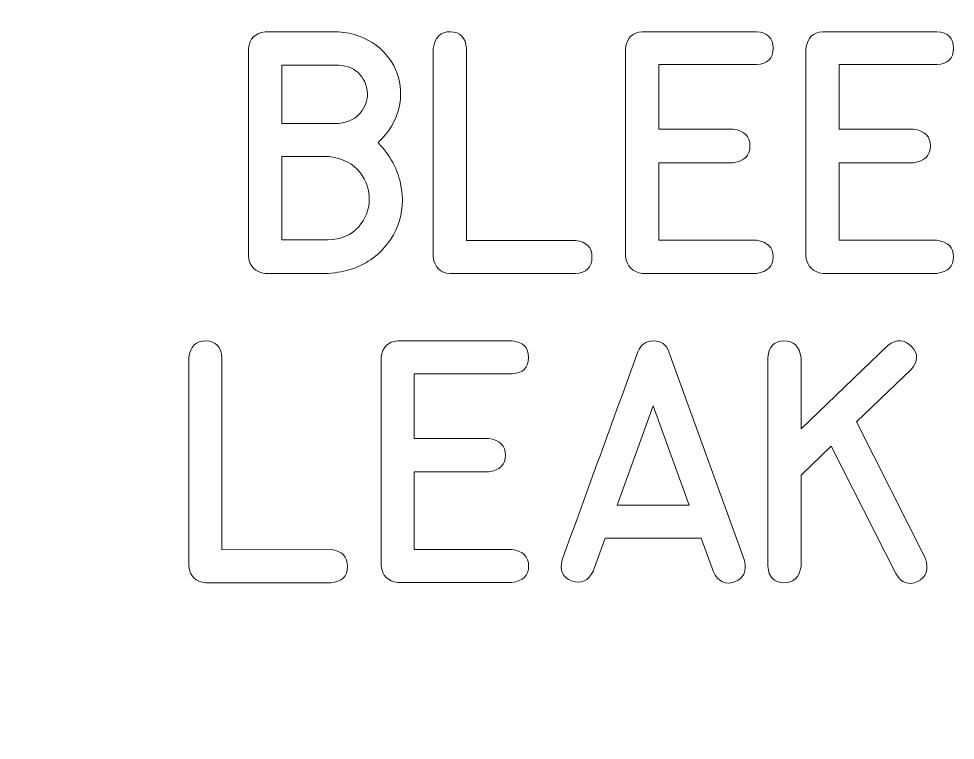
# Model space of a CAD drawing. Header units: millimetres. Extents: x -72 to 72, y -60 to 60.
# Drawn here: x 29.34 to 41.65, y -14.68 to -5.2 of the extents above; entities that cross this region are included whole.
import ezdxf

# ---------------------------------------------------------------- set-up
doc = ezdxf.new("R2010")
doc.units = ezdxf.units.MM
doc.layers.add('CUT', color=7, linetype='Continuous')
doc.layers.add('ENGRAVE', color=1, linetype='Continuous')

msp = doc.modelspace()

# ---------------------------------------------------------------- linework, layer by layer
at = {"layer": 'CUT', "lineweight": 9}
msp.add_open_spline([(70.6599, -60.1342), (70.9361, -60.152), (71.2072, -60.0547), (71.409, -59.8654), (71.409, -59.8654), (71.6108, -59.676), (71.7252, -59.413), (71.725, -59.1363), (71.725, -59.1363), (71.725, -59.1363), (71.725, -45.2787), (71.725, -45.2787), (71.725, -45.2787), (71.7248, -45.0133), (71.6193, -44.7589), (71.4315, -44.5713), (71.4315, -44.5713), (71.2437, -44.3838), (70.9904, -44.2785), (70.725, -44.2787), (70.725, -44.2787), (70.725, -44.2787), (68.2625, -44.2787), (68.2625, -44.2787), (68.2625, -44.2787), (65.9403, -44.2787), (63.7945, -43.0398), (62.6333, -41.0287), (62.6333, -41.0287), (61.4722, -39.0176), (61.4722, -36.5398), (62.6333, -34.5287), (62.6333, -34.5287), (63.7945, -32.5176), (65.9403, -31.2787), (68.2625, -31.2787), (68.2625, -31.2787), (68.2625, -31.2787), (70.725, -31.2787), (70.725, -31.2787), (70.725, -31.2787), (70.9904, -31.2785), (71.2448, -31.173), (71.4324, -30.9852), (71.4324, -30.9852), (71.6199, -30.7974), (71.7252, -30.5441), (71.725, -30.2787), (71.725, -30.2787), (71.725, -30.2787), (71.725, 40.4463), (71.725, 40.4463), (71.725, 40.4463), (71.7248, 40.7117), (71.6193, 40.9661), (71.4315, 41.1537), (71.4315, 41.1537), (71.2437, 41.3412), (70.9904, 41.4465), (70.725, 41.4463), (70.725, 41.4463), (70.725, 41.4463), (68.2625, 41.4463), (68.2625, 41.4463), (68.2625, 41.4463), (65.9403, 41.4463), (63.7945, 42.6852), (62.6333, 44.6963), (62.6333, 44.6963), (61.4722, 46.7074), (61.4722, 49.1852), (62.6333, 51.1963), (62.6333, 51.1963), (63.7945, 53.2074), (65.9403, 54.4463), (68.2625, 54.4463), (68.2625, 54.4463), (68.2625, 54.4463), (70.725, 54.4463), (70.725, 54.4463), (70.725, 54.4463), (70.9904, 54.4465), (71.2448, 54.552), (71.4324, 54.7398), (71.4324, 54.7398), (71.6199, 54.9276), (71.7252, 55.1809), (71.725, 55.4463), (71.725, 55.4463), (71.725, 55.4463), (71.725, 59.2206), (71.725, 59.2206), (71.725, 59.2206), (71.7248, 59.486), (71.6193, 59.7404), (71.4315, 59.928), (71.4315, 59.928), (71.2437, 60.1155), (70.9904, 60.2208), (70.725, 60.2206), (70.725, 60.2206), (70.725, 60.2206), (-70.725, 60.2206), (-70.725, 60.2206), (-70.725, 60.2206), (-70.9904, 60.2204), (-71.2448, 60.1148), (-71.4324, 59.9271), (-71.4324, 59.9271), (-71.6199, 59.7393), (-71.7252, 59.486), (-71.725, 59.2206), (-71.725, 59.2206), (-71.725, 59.2206), (-71.725, 55.4463), (-71.725, 55.4463), (-71.725, 55.4463), (-71.7248, 55.1809), (-71.6192, 54.9265), (-71.4315, 54.7389), (-71.4315, 54.7389), (-71.2437, 54.5514), (-70.9904, 54.4461), (-70.725, 54.4463), (-70.725, 54.4463), (-70.725, 54.4463), (-68.2625, 54.4463), (-68.2625, 54.4463), (-68.2625, 54.4463), (-65.9403, 54.4463), (-63.7944, 53.2074), (-62.6333, 51.1963), (-62.6333, 51.1963), (-61.4722, 49.1852), (-61.4722, 46.7074), (-62.6333, 44.6963), (-62.6333, 44.6963), (-63.7944, 42.6852), (-65.9403, 41.4463), (-68.2625, 41.4463), (-68.2625, 41.4463), (-68.2625, 41.4463), (-70.725, 41.4463), (-70.725, 41.4463), (-70.725, 41.4463), (-70.9904, 41.4461), (-71.2448, 41.3405), (-71.4324, 41.1528), (-71.4324, 41.1528), (-71.6199, 40.965), (-71.7252, 40.7117), (-71.725, 40.4463), (-71.725, 40.4463), (-71.725, 40.4463), (-71.725, -30.2787), (-71.725, -30.2787), (-71.725, -30.2787), (-71.7248, -30.5441), (-71.6192, -30.7985), (-71.4315, -30.9861), (-71.4315, -30.9861), (-71.2437, -31.1736), (-70.9904, -31.2789), (-70.725, -31.2787), (-70.725, -31.2787), (-70.725, -31.2787), (-68.2625, -31.2787), (-68.2625, -31.2787), (-68.2625, -31.2787), (-65.9403, -31.2787), (-63.7944, -32.5176), (-62.6333, -34.5287), (-62.6333, -34.5287), (-61.4722, -36.5398), (-61.4722, -39.0176), (-62.6333, -41.0287), (-62.6333, -41.0287), (-63.7944, -43.0398), (-65.9403, -44.2787), (-68.2625, -44.2787), (-68.2625, -44.2787), (-68.2625, -44.2787), (-70.725, -44.2787), (-70.725, -44.2787), (-70.725, -44.2787), (-70.9904, -44.2789), (-71.2448, -44.3845), (-71.4324, -44.5722), (-71.4324, -44.5722), (-71.6199, -44.76), (-71.7252, -45.0133), (-71.725, -45.2787), (-71.725, -45.2787), (-71.725, -45.2787), (-71.725, -49.9113), (-71.725, -49.9113), (-71.725, -49.9113), (-71.7247, -50.4387), (-71.3163, -50.8752), (-70.7901, -50.9092), (-70.7901, -50.9092), (-70.7901, -50.9092), (70.6599, -60.1342), (70.6599, -60.1342)], degree=3, knots=[0, 0, 0, 0, 0.0192308, 0.0192308, 0.0192308, 0.0192308, 0.0384615, 0.0384615, 0.0384615, 0.0384615, 0.0576923, 0.0576923, 0.0576923, 0.0576923, 0.0769231, 0.0769231, 0.0769231, 0.0769231, 0.0961538, 0.0961538, 0.0961538, 0.0961538, 0.1153846, 0.1153846, 0.1153846, 0.1153846, 0.1346154, 0.1346154, 0.1346154, 0.1346154, 0.1538462, 0.1538462, 0.1538462, 0.1538462, 0.1730769, 0.1730769, 0.1730769, 0.1730769, 0.1923077, 0.1923077, 0.1923077, 0.1923077, 0.2115385, 0.2115385, 0.2115385, 0.2115385, 0.2307692, 0.2307692, 0.2307692, 0.2307692, 0.25, 0.25, 0.25, 0.25, 0.2692308, 0.2692308, 0.2692308, 0.2692308, 0.2884615, 0.2884615, 0.2884615, 0.2884615, 0.3076923, 0.3076923, 0.3076923, 0.3076923, 0.3269231, 0.3269231, 0.3269231, 0.3269231, 0.3461538, 0.3461538, 0.3461538, 0.3461538, 0.3653846, 0.3653846, 0.3653846, 0.3653846, 0.3846154, 0.3846154, 0.3846154, 0.3846154, 0.4038462, 0.4038462, 0.4038462, 0.4038462, 0.4230769, 0.4230769, 0.4230769, 0.4230769, 0.4423077, 0.4423077, 0.4423077, 0.4423077, 0.4615385, 0.4615385, 0.4615385, 0.4615385, 0.4807692, 0.4807692, 0.4807692, 0.4807692, 0.5, 0.5, 0.5, 0.5, 0.5192308, 0.5192308, 0.5192308, 0.5192308, 0.5384615, 0.5384615, 0.5384615, 0.5384615, 0.5576923, 0.5576923, 0.5576923, 0.5576923, 0.5769231, 0.5769231, 0.5769231, 0.5769231, 0.5961538, 0.5961538, 0.5961538, 0.5961538, 0.6153846, 0.6153846, 0.6153846, 0.6153846, 0.6346154, 0.6346154, 0.6346154, 0.6346154, 0.6538462, 0.6538462, 0.6538462, 0.6538462, 0.6730769, 0.6730769, 0.6730769, 0.6730769, 0.6923077, 0.6923077, 0.6923077, 0.6923077, 0.7115385, 0.7115385, 0.7115385, 0.7115385, 0.7307692, 0.7307692, 0.7307692, 0.7307692, 0.75, 0.75, 0.75, 0.75, 0.7692308, 0.7692308, 0.7692308, 0.7692308, 0.7884615, 0.7884615, 0.7884615, 0.7884615, 0.8076923, 0.8076923, 0.8076923, 0.8076923, 0.8269231, 0.8269231, 0.8269231, 0.8269231, 0.8461538, 0.8461538, 0.8461538, 0.8461538, 0.8653846, 0.8653846, 0.8653846, 0.8653846, 0.8846154, 0.8846154, 0.8846154, 0.8846154, 0.9038462, 0.9038462, 0.9038462, 0.9038462, 0.9230769, 0.9230769, 0.9230769, 0.9230769, 0.9423077, 0.9423077, 0.9423077, 0.9423077, 0.9615385, 0.9615385, 0.9615385, 0.9615385, 1, 1, 1, 1], dxfattribs=at)
at = {"layer": 'ENGRAVE', "lineweight": 9}
for points, knots in [([(33.5394, -5.3719), (33.7357, -5.3883), (33.9008, -5.4481), (34.0347, -5.5502), (34.0347, -5.5502), (34.1686, -5.6524), (34.2617, -5.7757), (34.313, -5.9201), (34.313, -5.9201), (34.3649, -6.064), (34.3718, -6.2175), (34.3342, -6.3805), (34.3342, -6.3805), (34.2966, -6.5429), (34.2051, -6.6927), (34.0606, -6.8292), (34.0606, -6.8292), (34.2199, -6.9964), (34.3189, -7.1774), (34.358, -7.3716), (34.358, -7.3716), (34.3972, -7.5658), (34.385, -7.7479), (34.3215, -7.9167), (34.3215, -7.9167), (34.258, -8.0855), (34.1479, -8.2289), (33.9908, -8.3469), (33.9908, -8.3469), (33.8336, -8.4649), (33.6389, -8.5316), (33.406, -8.5469), (33.406, -8.5469), (33.406, -8.5469), (33.4018, -8.5469), (33.4018, -8.5469), (33.4018, -8.5469), (33.4018, -8.5469), (32.5768, -8.5469), (32.5768, -8.5469), (32.5768, -8.5469), (32.4498, -8.5294), (32.3763, -8.4575), (32.3567, -8.3315), (32.3567, -8.3315), (32.3567, -8.3315), (32.3567, -5.592), (32.3567, -5.592), (32.3567, -5.592), (32.3742, -5.464), (32.4477, -5.3904), (32.5768, -5.3719), (32.5768, -5.3719), (32.5768, -5.3719), (33.5394, -5.3719), (33.5394, -5.3719)], [0, 0, 0, 0, 0.0666667, 0.0666667, 0.0666667, 0.0666667, 0.1333333, 0.1333333, 0.1333333, 0.1333333, 0.2, 0.2, 0.2, 0.2, 0.2666667, 0.2666667, 0.2666667, 0.2666667, 0.3333333, 0.3333333, 0.3333333, 0.3333333, 0.4, 0.4, 0.4, 0.4, 0.4666667, 0.4666667, 0.4666667, 0.4666667, 0.5333333, 0.5333333, 0.5333333, 0.5333333, 0.6, 0.6, 0.6, 0.6, 0.6666667, 0.6666667, 0.6666667, 0.6666667, 0.7333333, 0.7333333, 0.7333333, 0.7333333, 0.8, 0.8, 0.8, 0.8, 0.8666667, 0.8666667, 0.8666667, 0.8666667, 1, 1, 1, 1]), ([(35.0062, -8.5485), (34.8792, -8.54), (34.8057, -8.4686), (34.7861, -8.3331), (34.7861, -8.3331), (34.7861, -8.3331), (34.7861, -5.592), (34.7861, -5.592), (34.7861, -5.592), (34.8078, -5.4433), (34.8835, -5.3703), (35.0126, -5.3724), (35.0126, -5.3724), (35.1417, -5.3751), (35.2121, -5.4486), (35.2232, -5.592), (35.2232, -5.592), (35.2232, -5.592), (35.2232, -8.1156), (35.2232, -8.1156), (35.2232, -8.1156), (35.2232, -8.1156), (36.6541, -8.1146), (36.6541, -8.1146), (36.6541, -8.1146), (36.8012, -8.131), (36.8737, -8.2051), (36.8721, -8.3368), (36.8721, -8.3368), (36.8705, -8.4686), (36.7975, -8.539), (36.6525, -8.5485), (36.6525, -8.5485), (36.6525, -8.5485), (35.0062, -8.5485), (35.0062, -8.5485)], [0, 0, 0, 0, 0.1, 0.1, 0.1, 0.1, 0.2, 0.2, 0.2, 0.2, 0.3, 0.3, 0.3, 0.3, 0.4, 0.4, 0.4, 0.4, 0.5, 0.5, 0.5, 0.5, 0.6, 0.6, 0.6, 0.6, 0.7, 0.7, 0.7, 0.7, 0.8, 0.8, 0.8, 0.8, 1, 1, 1, 1]), ([(39.0338, -5.8042), (39.0338, -5.8042), (37.7484, -5.8042), (37.7484, -5.8042), (37.7484, -5.8042), (37.7484, -5.8042), (37.7484, -6.6525), (37.7484, -6.6525), (37.7484, -6.6525), (37.7484, -6.6525), (38.7284, -6.6525), (38.7284, -6.6525), (38.7284, -6.6525), (38.875, -6.6742), (38.948, -6.7477), (38.9475, -6.8731), (38.9475, -6.8731), (38.947, -6.9991), (38.8739, -7.0721), (38.7284, -7.0927), (38.7284, -7.0927), (38.7284, -7.0927), (37.7484, -7.0927), (37.7484, -7.0927), (37.7484, -7.0927), (37.7484, -7.0927), (37.7484, -8.1114), (37.7484, -8.1114), (37.7484, -8.1114), (37.7484, -8.1114), (39.0338, -8.1114), (39.0338, -8.1114), (39.0338, -8.1114), (39.1793, -8.1331), (39.2523, -8.2056), (39.2523, -8.3299), (39.2523, -8.3299), (39.2523, -8.4538), (39.1793, -8.5263), (39.0338, -8.5469), (39.0338, -8.5469), (39.0338, -8.5469), (37.533, -8.5469), (37.533, -8.5469), (37.533, -8.5469), (37.4039, -8.5305), (37.3304, -8.4569), (37.3129, -8.3268), (37.3129, -8.3268), (37.3129, -8.3268), (37.3129, -5.5889), (37.3129, -5.5889), (37.3129, -5.5889), (37.3325, -5.4523), (37.406, -5.3804), (37.533, -5.3719), (37.533, -5.3719), (37.533, -5.3719), (39.0338, -5.3719), (39.0338, -5.3719), (39.0338, -5.3719), (39.1793, -5.383), (39.2523, -5.456), (39.2518, -5.5899), (39.2518, -5.5899), (39.2512, -5.7238), (39.1782, -5.7952), (39.0338, -5.8042)], [0, 0, 0, 0, 0.0555556, 0.0555556, 0.0555556, 0.0555556, 0.1111111, 0.1111111, 0.1111111, 0.1111111, 0.1666667, 0.1666667, 0.1666667, 0.1666667, 0.2222222, 0.2222222, 0.2222222, 0.2222222, 0.2777778, 0.2777778, 0.2777778, 0.2777778, 0.3333333, 0.3333333, 0.3333333, 0.3333333, 0.3888889, 0.3888889, 0.3888889, 0.3888889, 0.4444444, 0.4444444, 0.4444444, 0.4444444, 0.5, 0.5, 0.5, 0.5, 0.5555556, 0.5555556, 0.5555556, 0.5555556, 0.6111111, 0.6111111, 0.6111111, 0.6111111, 0.6666667, 0.6666667, 0.6666667, 0.6666667, 0.7222222, 0.7222222, 0.7222222, 0.7222222, 0.7777778, 0.7777778, 0.7777778, 0.7777778, 0.8333333, 0.8333333, 0.8333333, 0.8333333, 0.8888889, 0.8888889, 0.8888889, 0.8888889, 1, 1, 1, 1]), ([(41.4039, -5.8042), (41.4039, -5.8042), (40.1185, -5.8042), (40.1185, -5.8042), (40.1185, -5.8042), (40.1185, -5.8042), (40.1185, -6.6525), (40.1185, -6.6525), (40.1185, -6.6525), (40.1185, -6.6525), (41.0985, -6.6525), (41.0985, -6.6525), (41.0985, -6.6525), (41.2451, -6.6742), (41.3181, -6.7477), (41.3176, -6.8731), (41.3176, -6.8731), (41.3171, -6.9991), (41.244, -7.0721), (41.0985, -7.0927), (41.0985, -7.0927), (41.0985, -7.0927), (40.1185, -7.0927), (40.1185, -7.0927), (40.1185, -7.0927), (40.1185, -7.0927), (40.1185, -8.1114), (40.1185, -8.1114), (40.1185, -8.1114), (40.1185, -8.1114), (41.4039, -8.1114), (41.4039, -8.1114), (41.4039, -8.1114), (41.5494, -8.1331), (41.6224, -8.2056), (41.6224, -8.3299), (41.6224, -8.3299), (41.6224, -8.4538), (41.5494, -8.5263), (41.4039, -8.5469), (41.4039, -8.5469), (41.4039, -8.5469), (39.9031, -8.5469), (39.9031, -8.5469), (39.9031, -8.5469), (39.774, -8.5305), (39.7005, -8.4569), (39.683, -8.3268), (39.683, -8.3268), (39.683, -8.3268), (39.683, -5.5889), (39.683, -5.5889), (39.683, -5.5889), (39.7026, -5.4523), (39.7761, -5.3804), (39.9031, -5.3719), (39.9031, -5.3719), (39.9031, -5.3719), (41.4039, -5.3719), (41.4039, -5.3719), (41.4039, -5.3719), (41.5494, -5.383), (41.6224, -5.456), (41.6219, -5.5899), (41.6219, -5.5899), (41.6213, -5.7238), (41.5483, -5.7952), (41.4039, -5.8042)], [0, 0, 0, 0, 0.0555556, 0.0555556, 0.0555556, 0.0555556, 0.1111111, 0.1111111, 0.1111111, 0.1111111, 0.1666667, 0.1666667, 0.1666667, 0.1666667, 0.2222222, 0.2222222, 0.2222222, 0.2222222, 0.2777778, 0.2777778, 0.2777778, 0.2777778, 0.3333333, 0.3333333, 0.3333333, 0.3333333, 0.3888889, 0.3888889, 0.3888889, 0.3888889, 0.4444444, 0.4444444, 0.4444444, 0.4444444, 0.5, 0.5, 0.5, 0.5, 0.5555556, 0.5555556, 0.5555556, 0.5555556, 0.6111111, 0.6111111, 0.6111111, 0.6111111, 0.6666667, 0.6666667, 0.6666667, 0.6666667, 0.7222222, 0.7222222, 0.7222222, 0.7222222, 0.7777778, 0.7777778, 0.7777778, 0.7777778, 0.8333333, 0.8333333, 0.8333333, 0.8333333, 0.8888889, 0.8888889, 0.8888889, 0.8888889, 1, 1, 1, 1]), ([(33.5394, -5.8122), (33.5394, -5.8122), (32.7954, -5.8122), (32.7954, -5.8122), (32.7954, -5.8122), (32.7954, -5.8122), (32.7954, -6.5763), (32.7954, -6.5763), (32.7954, -6.5763), (32.7954, -6.5763), (33.5442, -6.5763), (33.5442, -6.5763), (33.5442, -6.5763), (33.6722, -6.5631), (33.768, -6.517), (33.8304, -6.4376), (33.8304, -6.4376), (33.8929, -6.3588), (33.923, -6.2741), (33.922, -6.1836), (33.922, -6.1836), (33.9204, -6.0932), (33.8876, -6.0106), (33.823, -5.9355), (33.823, -5.9355), (33.759, -5.8603), (33.6648, -5.8196), (33.5394, -5.8122)], [0, 0, 0, 0, 0.125, 0.125, 0.125, 0.125, 0.25, 0.25, 0.25, 0.25, 0.375, 0.375, 0.375, 0.375, 0.5, 0.5, 0.5, 0.5, 0.625, 0.625, 0.625, 0.625, 0.75, 0.75, 0.75, 0.75, 1, 1, 1, 1]), ([(33.4018, -8.1082), (33.5775, -8.1008), (33.7114, -8.0442), (33.8029, -7.9378), (33.8029, -7.9378), (33.895, -7.8309), (33.9431, -7.7129), (33.9463, -7.5833), (33.9463, -7.5833), (33.95, -7.4536), (33.9087, -7.3319), (33.822, -7.2182), (33.822, -7.2182), (33.7347, -7.1044), (33.6013, -7.0356), (33.4203, -7.0123), (33.4203, -7.0123), (33.4203, -7.0123), (32.7954, -7.0123), (32.7954, -7.0123), (32.7954, -7.0123), (32.7954, -7.0123), (32.7954, -8.1082), (32.7954, -8.1082), (32.7954, -8.1082), (32.7954, -8.1082), (33.4018, -8.1082), (33.4018, -8.1082)], [0, 0, 0, 0, 0.125, 0.125, 0.125, 0.125, 0.25, 0.25, 0.25, 0.25, 0.375, 0.375, 0.375, 0.375, 0.5, 0.5, 0.5, 0.5, 0.625, 0.625, 0.625, 0.625, 0.75, 0.75, 0.75, 0.75, 1, 1, 1, 1]), ([(31.7931, -12.6108), (31.6661, -12.6023), (31.5926, -12.5309), (31.573, -12.3954), (31.573, -12.3954), (31.573, -12.3954), (31.573, -9.6543), (31.573, -9.6543), (31.573, -9.6543), (31.5947, -9.5056), (31.6704, -9.4326), (31.7995, -9.4347), (31.7995, -9.4347), (31.9286, -9.4374), (31.999, -9.5109), (32.0101, -9.6543), (32.0101, -9.6543), (32.0101, -9.6543), (32.0101, -12.1779), (32.0101, -12.1779), (32.0101, -12.1779), (32.0101, -12.1779), (33.441, -12.1769), (33.441, -12.1769), (33.441, -12.1769), (33.5881, -12.1933), (33.6606, -12.2674), (33.659, -12.3991), (33.659, -12.3991), (33.6574, -12.5309), (33.5844, -12.6013), (33.4394, -12.6108), (33.4394, -12.6108), (33.4394, -12.6108), (31.7931, -12.6108), (31.7931, -12.6108)], [0, 0, 0, 0, 0.1, 0.1, 0.1, 0.1, 0.2, 0.2, 0.2, 0.2, 0.3, 0.3, 0.3, 0.3, 0.4, 0.4, 0.4, 0.4, 0.5, 0.5, 0.5, 0.5, 0.6, 0.6, 0.6, 0.6, 0.7, 0.7, 0.7, 0.7, 0.8, 0.8, 0.8, 0.8, 1, 1, 1, 1]), ([(35.8207, -9.8665), (35.8207, -9.8665), (34.5353, -9.8665), (34.5353, -9.8665), (34.5353, -9.8665), (34.5353, -9.8665), (34.5353, -10.7148), (34.5353, -10.7148), (34.5353, -10.7148), (34.5353, -10.7148), (35.5153, -10.7148), (35.5153, -10.7148), (35.5153, -10.7148), (35.6619, -10.7365), (35.7349, -10.81), (35.7344, -10.9354), (35.7344, -10.9354), (35.7339, -11.0614), (35.6608, -11.1344), (35.5153, -11.155), (35.5153, -11.155), (35.5153, -11.155), (34.5353, -11.155), (34.5353, -11.155), (34.5353, -11.155), (34.5353, -11.155), (34.5353, -12.1737), (34.5353, -12.1737), (34.5353, -12.1737), (34.5353, -12.1737), (35.8207, -12.1737), (35.8207, -12.1737), (35.8207, -12.1737), (35.9662, -12.1954), (36.0392, -12.2679), (36.0392, -12.3922), (36.0392, -12.3922), (36.0392, -12.5161), (35.9662, -12.5886), (35.8207, -12.6092), (35.8207, -12.6092), (35.8207, -12.6092), (34.3199, -12.6092), (34.3199, -12.6092), (34.3199, -12.6092), (34.1908, -12.5928), (34.1173, -12.5192), (34.0998, -12.3891), (34.0998, -12.3891), (34.0998, -12.3891), (34.0998, -9.6512), (34.0998, -9.6512), (34.0998, -9.6512), (34.1194, -9.5146), (34.1929, -9.4427), (34.3199, -9.4342), (34.3199, -9.4342), (34.3199, -9.4342), (35.8207, -9.4342), (35.8207, -9.4342), (35.8207, -9.4342), (35.9662, -9.4453), (36.0392, -9.5183), (36.0387, -9.6522), (36.0387, -9.6522), (36.0381, -9.7861), (35.9651, -9.8575), (35.8207, -9.8665)], [0, 0, 0, 0, 0.0555556, 0.0555556, 0.0555556, 0.0555556, 0.1111111, 0.1111111, 0.1111111, 0.1111111, 0.1666667, 0.1666667, 0.1666667, 0.1666667, 0.2222222, 0.2222222, 0.2222222, 0.2222222, 0.2777778, 0.2777778, 0.2777778, 0.2777778, 0.3333333, 0.3333333, 0.3333333, 0.3333333, 0.3888889, 0.3888889, 0.3888889, 0.3888889, 0.4444444, 0.4444444, 0.4444444, 0.4444444, 0.5, 0.5, 0.5, 0.5, 0.5555556, 0.5555556, 0.5555556, 0.5555556, 0.6111111, 0.6111111, 0.6111111, 0.6111111, 0.6666667, 0.6666667, 0.6666667, 0.6666667, 0.7222222, 0.7222222, 0.7222222, 0.7222222, 0.7777778, 0.7777778, 0.7777778, 0.7777778, 0.8333333, 0.8333333, 0.8333333, 0.8333333, 0.8888889, 0.8888889, 0.8888889, 0.8888889, 1, 1, 1, 1]), ([(36.481, -12.3102), (36.6461, -11.8541), (36.8117, -11.3985), (36.9774, -10.9434), (36.9774, -10.9434), (37.1435, -10.4883), (37.3097, -10.0327), (37.4758, -9.5771), (37.4758, -9.5771), (37.5102, -9.4829), (37.578, -9.4353), (37.679, -9.4342), (37.679, -9.4342), (37.7806, -9.4331), (37.8489, -9.4808), (37.8838, -9.5771), (37.8838, -9.5771), (37.8838, -9.5771), (38.8776, -12.3176), (38.8776, -12.3176), (38.8776, -12.3176), (38.9083, -12.4637), (38.8639, -12.5573), (38.7443, -12.5997), (38.7443, -12.5997), (38.6241, -12.6425), (38.5321, -12.5986), (38.4664, -12.4695), (38.4664, -12.4695), (38.4664, -12.4695), (38.3072, -12.0261), (38.3072, -12.0261), (38.3072, -12.0261), (38.3072, -12.0261), (37.0435, -12.0261), (37.0435, -12.0261), (37.0435, -12.0261), (37.0435, -12.0261), (36.8885, -12.4589), (36.8885, -12.4589), (36.8885, -12.4589), (36.8223, -12.5891), (36.7281, -12.6314), (36.6064, -12.5864), (36.6064, -12.5864), (36.4842, -12.542), (36.4424, -12.4494), (36.481, -12.3102)], [0, 0, 0, 0, 0.0769231, 0.0769231, 0.0769231, 0.0769231, 0.1538462, 0.1538462, 0.1538462, 0.1538462, 0.2307692, 0.2307692, 0.2307692, 0.2307692, 0.3076923, 0.3076923, 0.3076923, 0.3076923, 0.3846154, 0.3846154, 0.3846154, 0.3846154, 0.4615385, 0.4615385, 0.4615385, 0.4615385, 0.5384615, 0.5384615, 0.5384615, 0.5384615, 0.6153846, 0.6153846, 0.6153846, 0.6153846, 0.6923077, 0.6923077, 0.6923077, 0.6923077, 0.7692308, 0.7692308, 0.7692308, 0.7692308, 0.8461538, 0.8461538, 0.8461538, 0.8461538, 1, 1, 1, 1]), ([(40.7582, -9.4929), (40.8757, -9.4072), (40.9805, -9.4125), (41.071, -9.5078), (41.071, -9.5078), (41.162, -9.6035), (41.1593, -9.7041), (41.0636, -9.8094), (41.0636, -9.8094), (41.0636, -9.8094), (40.3455, -10.4994), (40.3455, -10.4994), (40.3455, -10.4994), (40.3455, -10.4994), (41.2556, -12.2943), (41.2556, -12.2943), (41.2556, -12.2943), (41.299, -12.4404), (41.2631, -12.5404), (41.1472, -12.5954), (41.1472, -12.5954), (41.0313, -12.6499), (40.9371, -12.6156), (40.8651, -12.4912), (40.8651, -12.4912), (40.8651, -12.4912), (40.0153, -10.8153), (40.0153, -10.8153), (40.0153, -10.8153), (40.0153, -10.8153), (39.62, -11.1969), (39.62, -11.1969), (39.62, -11.1969), (39.62, -11.1969), (39.62, -12.3954), (39.62, -12.3954), (39.62, -12.3954), (39.5972, -12.5409), (39.5216, -12.6129), (39.3925, -12.6113), (39.3925, -12.6113), (39.2628, -12.6097), (39.1935, -12.5378), (39.1829, -12.3954), (39.1829, -12.3954), (39.1829, -12.3954), (39.1829, -9.6543), (39.1829, -9.6543), (39.1829, -9.6543), (39.1935, -9.5109), (39.2628, -9.4374), (39.3925, -9.4347), (39.3925, -9.4347), (39.5216, -9.4326), (39.5972, -9.5056), (39.62, -9.6543), (39.62, -9.6543), (39.62, -9.6543), (39.62, -10.5894), (39.62, -10.5894), (39.62, -10.5894), (39.62, -10.5894), (40.7582, -9.4929), (40.7582, -9.4929)], [0, 0, 0, 0, 0.0588235, 0.0588235, 0.0588235, 0.0588235, 0.1176471, 0.1176471, 0.1176471, 0.1176471, 0.1764706, 0.1764706, 0.1764706, 0.1764706, 0.2352941, 0.2352941, 0.2352941, 0.2352941, 0.2941176, 0.2941176, 0.2941176, 0.2941176, 0.3529412, 0.3529412, 0.3529412, 0.3529412, 0.4117647, 0.4117647, 0.4117647, 0.4117647, 0.4705882, 0.4705882, 0.4705882, 0.4705882, 0.5294118, 0.5294118, 0.5294118, 0.5294118, 0.5882353, 0.5882353, 0.5882353, 0.5882353, 0.6470588, 0.6470588, 0.6470588, 0.6470588, 0.7058824, 0.7058824, 0.7058824, 0.7058824, 0.7647059, 0.7647059, 0.7647059, 0.7647059, 0.8235294, 0.8235294, 0.8235294, 0.8235294, 0.8823529, 0.8823529, 0.8823529, 0.8823529, 1, 1, 1, 1]), ([(38.1489, -11.5906), (38.1489, -11.5906), (37.6775, -10.2883), (37.6775, -10.2883), (37.6775, -10.2883), (37.6775, -10.2883), (37.2033, -11.5906), (37.2033, -11.5906), (37.2033, -11.5906), (37.2033, -11.5906), (38.1489, -11.5906), (38.1489, -11.5906)], [0, 0, 0, 0, 0.25, 0.25, 0.25, 0.25, 0.5, 0.5, 0.5, 0.5, 1, 1, 1, 1]), ([(37.6775, -10.2883), (37.6775, -10.2883), (38.1489, -11.5906), (38.1489, -11.5906), (38.1489, -11.5906), (38.1489, -11.5906), (37.6775, -10.2883), (37.6775, -10.2883)], [0, 0, 0, 0, 0.3333333, 0.3333333, 0.3333333, 0.3333333, 1, 1, 1, 1])]:
    msp.add_open_spline(points, degree=3, knots=knots, dxfattribs=at)

doc.saveas('drawing.dxf')
